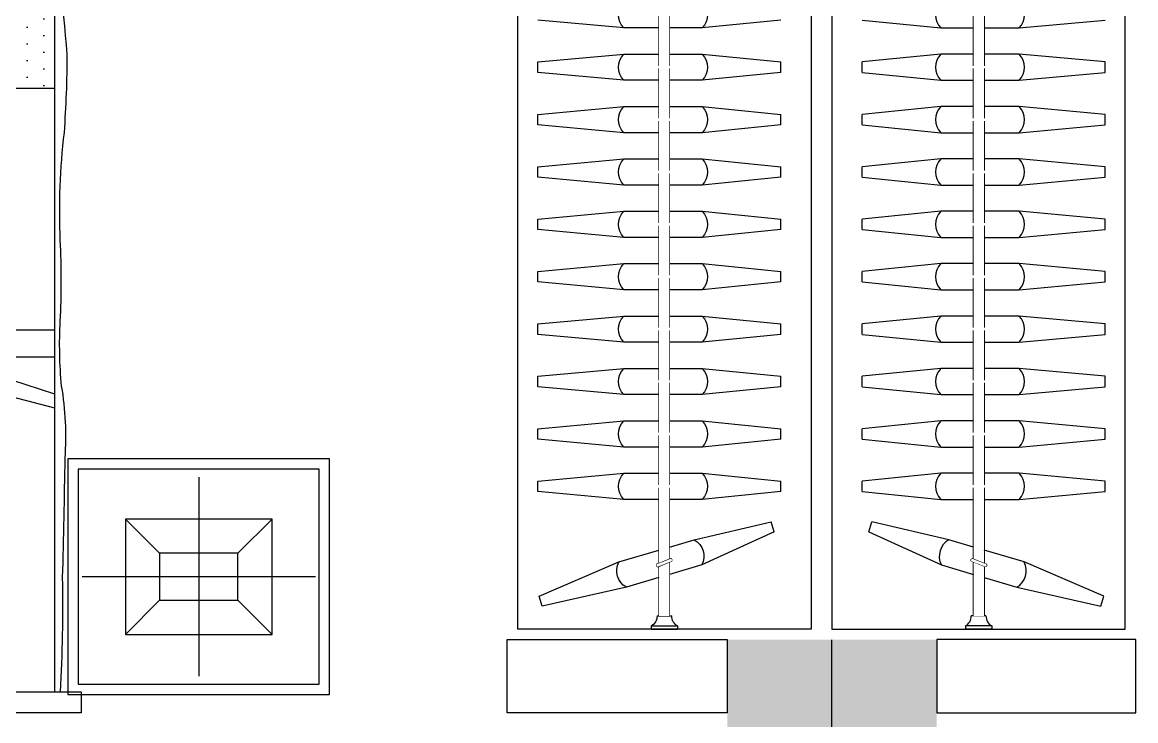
# Model space of a CAD drawing. Header units: millimetres. Extents: x -807114 to 558292, y -468455 to -61603.
# Drawn here: x 309097 to 311223, y -183402 to -182069 of the extents above; entities that cross this region are included whole.
import ezdxf

# ---------------------------------------------------------------- set-up
doc = ezdxf.new("R2010")
doc.units = ezdxf.units.MM
doc.header["$LTSCALE"] = 1000
doc.linetypes.add('DASH', pattern=[0.35, 0.25, -0.1])
for name, color, linetype in [('FF-FURN', 51, 'Continuous'), ('P-UN-FUR_i-固定家私', 45, 'Continuous'), ('建-轴', 1, 'Continuous')]:
    doc.layers.add(name, color=color, linetype=linetype)

# ---------------------------------------------------------------- blocks, each defined once
blk = doc.blocks.new('1800X2000床A')
at = {"linetype": 'Continuous'}
h = blk.add_hatch(dxfattribs=at)
h.set_pattern_fill('DOTS', color=57, scale=20, angle=90, style=0)
h.set_pattern_definition([(90, (-37064.08, -174013.955), (-31.75, 15.875), [0, -31.75])])
h.paths.add_polyline_path([(-900, -571.6), (-900, -171.6), (900, -171.6), (900, -571.6)])
blk.add_line((900, 980), (900, -1090.1), dxfattribs=at)
at = {"color": 57, "linetype": 'Continuous'}
for p, q in [((900, 438.2), (585.8, 356.9)), ((900, 411.4), (-897.3, -171.6)), ((656.5, 340.4), (900, 340.4)), ((900, 289.6), (424.5, 289.6)), ((900, -171.6), (-900, -171.6))]:
    blk.add_line(p, q, dxfattribs=at)
at = {"linetype": 'Continuous'}
blk.add_lwpolyline([(-950, 1020), (-950, 980), (950, 980), (950, 1020), (-950, 1020), (-950, 980)], dxfattribs=at)
at = {"color": 53, "linetype": 'Continuous'}
for points in [[(910.6, 980, -0.018567), (914.9, 761.8, -0.00267), (919.7, 533.2, -0.058958), (913, 396.2, 0.038458), (910.4, 272.5, -0.025508), (910.4, 118.3, 0.039412), (918.2, -87.7, -0.016498), (923.8, -237.7)], [(923.8, -237.7, 0.037552), (914.4, -522.6)]]:
    blk.add_lwpolyline(points, format="xyb", dxfattribs=at)
blk = doc.blocks.new('4afafaf2f2')
at = {"color": 59, "linetype": 'Continuous'}
for p, q in [((2143430.6, -977614.7), (2143430.6, -977169.2)), ((2143620.6, -977392), (2143240.6, -977392))]:
    blk.add_line(p, q, dxfattribs=at)
at = {"color": 57, "linetype": 'Continuous'}
for p, q in [((2143385.6, -977317), (2143320.6, -977252)), ((2143475.6, -977317), (2143540.6, -977252)), ((2143385.6, -977467), (2143320.6, -977532)), ((2143475.6, -977467), (2143540.6, -977532))]:
    blk.add_line(p, q, dxfattribs=at)
for points in [[(2143225.6, -977622), (2143635.6, -977622), (2143635.6, -977162), (2143225.6, -977162)], [(2143475.6, -977467), (2143475.6, -977317), (2143385.6, -977317), (2143385.6, -977467)]]:
    blk.add_lwpolyline(points, close=True, dxfattribs=at)
at = {"layer": 'FF-FURN'}
for points in [[(2143205.6, -977642), (2143655.6, -977642), (2143655.6, -977142), (2143205.6, -977142)], [(2143540.6, -977532), (2143540.6, -977252), (2143320.6, -977252), (2143320.6, -977532)]]:
    blk.add_lwpolyline(points, close=True, dxfattribs=at)
blk = doc.blocks.new('*U9570')
at = {"ltscale": 750}
blk.add_wipeout([(0, 0), (2500, 0), (2500, 600), (0, 600)], dxfattribs=at)
at = {"color": 8}
for p, q in [((282.5, 522.3), (267.5, 372.3)), ((282.5, 522.3), (302.5, 522.3)), ((317.5, 372.3), (302.5, 522.3)), ((382.5, 522.3), (367.5, 372.3)), ((382.5, 522.3), (402.5, 522.3)), ((417.5, 372.3), (402.5, 522.3)), ((482.5, 522.3), (467.5, 372.3)), ((482.5, 522.3), (502.5, 522.3)), ((517.5, 372.3), (502.5, 522.3)), ((582.5, 522.3), (567.5, 372.3)), ((582.5, 522.3), (602.5, 522.3)), ((617.5, 372.3), (602.5, 522.3)), ((682.5, 522.3), (667.5, 372.3)), ((682.5, 522.3), (702.5, 522.3)), ((717.5, 372.3), (702.5, 522.3)), ((782.5, 522.3), (767.5, 372.3)), ((782.5, 522.3), (802.5, 522.3)), ((817.5, 372.3), (802.5, 522.3)), ((882.5, 522.3), (867.5, 372.3)), ((882.5, 522.3), (902.5, 522.3)), ((917.5, 372.3), (902.5, 522.3)), ((982.5, 522.3), (967.5, 372.3)), ((982.5, 522.3), (1002.5, 522.3)), ((1017.5, 372.3), (1002.5, 522.3)), ((1082.5, 522.3), (1067.5, 372.3)), ((1082.5, 522.3), (1102.5, 522.3)), ((1117.5, 372.3), (1102.5, 522.3)), ((1182.5, 522.3), (1167.5, 372.3)), ((205.4, 509.4), (142.5, 371.2)), ((190.4, 357), (224.6, 503.7)), ((205.4, 509.4), (224.6, 503.7)), ((26, 325), (20, 325)), ((26, 325), (20, 325)), ((20, 275), (20, 325)), ((26, 275), (26, 325)), ((26, 275), (26, 325)), ((45, 286), (45, 314)), ((45, 286), (45, 314)), ((26, 275), (20, 275)), ((26, 275), (20, 275)), ((100, 227.3), (63.6, 66.7)), ((82.7, 61), (148, 213.1)), ((267.5, 222.3), (282.5, 58.2)), ((302.5, 58.2), (317.5, 222.3)), ((367.5, 222.3), (382.5, 58.2)), ((402.5, 58.2), (417.5, 222.3)), ((467.5, 222.3), (482.5, 58.2)), ((502.5, 58.2), (517.5, 222.3)), ((567.5, 222.3), (582.5, 58.2)), ((602.5, 58.2), (617.5, 222.3)), ((667.5, 222.3), (682.5, 58.2)), ((702.5, 58.2), (717.5, 222.3)), ((767.5, 222.3), (782.5, 58.2)), ((802.5, 58.2), (817.5, 222.3)), ((867.5, 222.3), (882.5, 58.2)), ((902.5, 58.2), (917.5, 222.3)), ((967.5, 222.3), (982.5, 58.2)), ((1002.5, 58.2), (1017.5, 222.3)), ((1067.5, 222.3), (1082.5, 58.2)), ((1102.5, 58.2), (1117.5, 222.3)), ((1167.5, 222.3), (1182.5, 58.2)), ((63.6, 66.7), (82.7, 61)), ((282.5, 58.2), (302.5, 58.2)), ((382.5, 58.2), (402.5, 58.2)), ((482.5, 58.2), (502.5, 58.2)), ((582.5, 58.2), (602.5, 58.2)), ((682.5, 58.2), (702.5, 58.2)), ((782.5, 58.2), (802.5, 58.2)), ((882.5, 58.2), (902.5, 58.2)), ((982.5, 58.2), (1002.5, 58.2)), ((1082.5, 58.2), (1102.5, 58.2))]:
    blk.add_line(p, q, dxfattribs=at)
at = {"color": 8, "ltscale": 750}
for points in [[(20, 20), (2480, 20), (2480, 580), (20, 580)], [(45, 309.6), (2455, 309.6), (2455, 289.6), (45, 289.6)]]:
    blk.add_lwpolyline(points, close=True, dxfattribs=at)
at = {"color": 250}
for centre, start, end in [((159, 338.9), 29.9421, 117.1477), ((292.5, 346.1), 46.3972, 133.6028), ((392.5, 346.1), 46.3972, 133.6028), ((492.5, 346.1), 46.3972, 133.6028), ((592.5, 346.1), 46.3972, 133.6028), ((692.5, 346.1), 46.3972, 133.6028), ((792.5, 346.1), 46.3972, 133.6028), ((892.5, 346.1), 46.3972, 133.6028), ((992.5, 346.1), 46.3972, 133.6028), ((1092.5, 346.1), 46.3972, 133.6028), ((1192.5, 346.1), 46.3972, 133.6028), ((131.4, 245.4), 209.9421, 297.1477), ((292.5, 248.6), 226.3972, 313.6028), ((392.5, 248.6), 226.3972, 313.6028), ((492.5, 248.6), 226.3972, 313.6028), ((592.5, 248.6), 226.3972, 313.6028), ((692.5, 248.6), 226.3972, 313.6028), ((792.5, 248.6), 226.3972, 313.6028), ((892.5, 248.6), 226.3972, 313.6028), ((992.5, 248.6), 226.3972, 313.6028), ((1092.5, 248.6), 226.3972, 313.6028), ((1192.5, 248.6), 226.3972, 313.6028)]:
    blk.add_arc(centre, 36.3, start, end, dxfattribs=at)
at = {"color": 8}
for centre, start, end in [((45, 335.9), 209.9156, 269.9473), ((45, 335.9), 209.9156, 269.9473), ((45, 264.1), 90.0527, 150.0844), ((45, 264.1), 90.0527, 150.0844)]:
    blk.add_arc(centre, 21.9, start, end, dxfattribs=at)
at = {"color": 8, "ltscale": 750}
blk.add_wipeout([(45, 309.6), (2455, 309.6), (2455, 289.6), (45, 289.6)], dxfattribs=at)
at = {"color": 8}
for p, q in [((267.5, 372.3), (267.5, 309.6)), ((317.5, 309.6), (317.5, 372.3)), ((367.5, 372.3), (367.5, 309.6)), ((417.5, 309.6), (417.5, 372.3)), ((467.5, 372.3), (467.5, 309.6)), ((517.5, 309.6), (517.5, 372.3)), ((567.5, 372.3), (567.5, 309.6)), ((617.5, 309.6), (617.5, 372.3)), ((667.5, 372.3), (667.5, 309.6)), ((717.5, 309.6), (717.5, 372.3)), ((767.5, 372.3), (767.5, 309.6)), ((817.5, 309.6), (817.5, 372.3)), ((867.5, 372.3), (867.5, 309.6)), ((917.5, 309.6), (917.5, 372.3)), ((967.5, 372.3), (967.5, 309.6)), ((1017.5, 309.6), (1017.5, 372.3)), ((1067.5, 372.3), (1067.5, 309.6)), ((1117.5, 309.6), (1117.5, 372.3)), ((1167.5, 372.3), (1167.5, 309.6)), ((176.5, 309.6), (190.4, 357)), ((118.4, 289.6), (100, 227.3)), ((267.5, 289.6), (267.5, 222.3)), ((317.5, 222.3), (317.5, 289.6)), ((367.5, 289.6), (367.5, 222.3)), ((417.5, 222.3), (417.5, 289.6)), ((467.5, 289.6), (467.5, 222.3)), ((517.5, 222.3), (517.5, 289.6)), ((567.5, 289.6), (567.5, 222.3)), ((617.5, 222.3), (617.5, 289.6)), ((667.5, 289.6), (667.5, 222.3)), ((717.5, 222.3), (717.5, 289.6)), ((767.5, 289.6), (767.5, 222.3)), ((817.5, 222.3), (817.5, 289.6)), ((867.5, 289.6), (867.5, 222.3)), ((917.5, 222.3), (917.5, 289.6)), ((967.5, 289.6), (967.5, 222.3)), ((1017.5, 222.3), (1017.5, 289.6)), ((1067.5, 289.6), (1067.5, 222.3)), ((1117.5, 222.3), (1117.5, 289.6)), ((1167.5, 289.6), (1167.5, 222.3))]:
    blk.add_line(p, q, dxfattribs=at)
at = {"color": 8, "ltscale": 750}
blk.add_lwpolyline([(148.1, 310), (149.3, 313.2), (149.8, 313.8), (150.1, 314), (150.4, 314.2), (150.8, 314.3), (151.2, 314.4), (151.6, 314.4), (152, 314.4), (152.3, 314.3), (152.6, 314.2), (152.9, 314), (153.1, 313.8), (153.3, 313.5), (153.5, 313.3), (153.7, 313), (153.8, 312.8), (153.9, 312.4), (153.9, 312), (153.9, 311.6), (153.9, 311.5), (143.8, 285.9), (143.7, 285.8), (143.7, 285.7), (143.5, 285.5), (143.4, 285.5), (143.3, 285.3), (143.1, 285.2), (142.9, 285.1), (142.8, 285), (142.6, 285), (142.4, 284.9), (142.1, 284.8), (141.8, 284.9), (141.6, 284.8), (141.5, 284.8), (141.3, 284.9), (141, 284.9), (140.7, 285), (140.6, 285.1), (140.5, 285.2), (140.3, 285.3), (140.2, 285.4), (140.1, 285.5), (139.9, 285.6), (139.8, 285.7), (139.7, 285.9), (139.7, 286), (139.6, 286.1), (139.5, 286.2), (139.4, 286.4), (139.4, 286.6), (139.3, 286.7), (139.3, 286.9), (139.3, 287), (139.3, 287.2), (139.3, 287.4), (139.3, 287.6), (139.3, 287.8), (139.4, 288)], close=True, dxfattribs=at)
for points in [[(290.1, 309.8), (290.1, 313.3), (290.3, 314), (290.5, 314.3), (290.7, 314.6), (291.1, 314.9), (291.4, 315.1), (291.8, 315.3), (292.1, 315.3), (292.5, 315.4), (292.8, 315.4), (293.1, 315.3), (293.4, 315.2), (293.7, 315.1), (294, 314.9), (294.2, 314.7), (294.4, 314.5), (294.6, 314.2), (294.8, 313.9), (295, 313.5), (295, 313.4), (295, 285.9), (294.9, 285.7), (294.9, 285.6), (294.8, 285.4), (294.8, 285.3), (294.7, 285.2), (294.6, 285), (294.5, 284.8), (294.3, 284.7), (294.2, 284.6), (294, 284.4), (293.8, 284.3), (293.5, 284.2), (293.3, 284), (293.2, 284), (293, 284), (292.7, 283.9), (292.4, 283.9), (292.3, 283.9), (292.1, 284), (292, 284), (291.8, 284), (291.6, 284.1), (291.5, 284.2), (291.4, 284.2), (291.2, 284.3), (291.1, 284.4), (291, 284.5), (290.9, 284.6), (290.7, 284.7), (290.6, 284.9), (290.5, 285), (290.4, 285.2), (290.4, 285.3), (290.3, 285.4), (290.2, 285.6), (290.2, 285.8), (290.1, 286), (290.1, 286.2)], [(390.1, 309.8), (390.1, 313.3), (390.3, 314), (390.5, 314.3), (390.7, 314.6), (391.1, 314.9), (391.4, 315.1), (391.8, 315.3), (392.1, 315.3), (392.5, 315.4), (392.8, 315.4), (393.1, 315.3), (393.4, 315.2), (393.7, 315.1), (394, 314.9), (394.2, 314.7), (394.4, 314.5), (394.6, 314.2), (394.8, 313.9), (395, 313.5), (395, 313.4), (395, 285.9), (394.9, 285.7), (394.9, 285.6), (394.8, 285.4), (394.8, 285.3), (394.7, 285.2), (394.6, 285), (394.5, 284.8), (394.3, 284.7), (394.2, 284.6), (394, 284.4), (393.8, 284.3), (393.5, 284.2), (393.3, 284), (393.2, 284), (393, 284), (392.7, 283.9), (392.4, 283.9), (392.3, 283.9), (392.1, 284), (392, 284), (391.8, 284), (391.6, 284.1), (391.5, 284.2), (391.4, 284.2), (391.2, 284.3), (391.1, 284.4), (391, 284.5), (390.9, 284.6), (390.7, 284.7), (390.6, 284.9), (390.5, 285), (390.4, 285.2), (390.4, 285.3), (390.3, 285.4), (390.2, 285.6), (390.2, 285.8), (390.1, 286), (390.1, 286.2)], [(490.1, 309.8), (490.1, 313.3), (490.3, 314), (490.5, 314.3), (490.7, 314.6), (491.1, 314.9), (491.4, 315.1), (491.8, 315.3), (492.1, 315.3), (492.5, 315.4), (492.8, 315.4), (493.1, 315.3), (493.4, 315.2), (493.7, 315.1), (494, 314.9), (494.2, 314.7), (494.4, 314.5), (494.6, 314.2), (494.8, 313.9), (495, 313.5), (495, 313.4), (495, 285.9), (494.9, 285.7), (494.9, 285.6), (494.8, 285.4), (494.8, 285.3), (494.7, 285.2), (494.6, 285), (494.5, 284.8), (494.3, 284.7), (494.2, 284.6), (494, 284.4), (493.8, 284.3), (493.5, 284.2), (493.3, 284), (493.2, 284), (493, 284), (492.7, 283.9), (492.4, 283.9), (492.3, 283.9), (492.1, 284), (492, 284), (491.8, 284), (491.6, 284.1), (491.5, 284.2), (491.4, 284.2), (491.2, 284.3), (491.1, 284.4), (491, 284.5), (490.9, 284.6), (490.7, 284.7), (490.6, 284.9), (490.5, 285), (490.4, 285.2), (490.4, 285.3), (490.3, 285.4), (490.2, 285.6), (490.2, 285.8), (490.1, 286), (490.1, 286.2)], [(590.1, 309.8), (590.1, 313.3), (590.3, 314), (590.5, 314.3), (590.7, 314.6), (591.1, 314.9), (591.4, 315.1), (591.8, 315.3), (592.1, 315.3), (592.5, 315.4), (592.8, 315.4), (593.1, 315.3), (593.4, 315.2), (593.7, 315.1), (594, 314.9), (594.2, 314.7), (594.4, 314.5), (594.6, 314.2), (594.8, 313.9), (595, 313.5), (595, 313.4), (595, 285.9), (594.9, 285.7), (594.9, 285.6), (594.8, 285.4), (594.8, 285.3), (594.7, 285.2), (594.6, 285), (594.5, 284.8), (594.3, 284.7), (594.2, 284.6), (594, 284.4), (593.8, 284.3), (593.5, 284.2), (593.3, 284), (593.2, 284), (593, 284), (592.7, 283.9), (592.4, 283.9), (592.3, 283.9), (592.1, 284), (592, 284), (591.8, 284), (591.6, 284.1), (591.5, 284.2), (591.4, 284.2), (591.2, 284.3), (591.1, 284.4), (591, 284.5), (590.9, 284.6), (590.7, 284.7), (590.6, 284.9), (590.5, 285), (590.4, 285.2), (590.4, 285.3), (590.3, 285.4), (590.2, 285.6), (590.2, 285.8), (590.1, 286), (590.1, 286.2)], [(690.1, 309.8), (690.1, 313.3), (690.3, 314), (690.5, 314.3), (690.7, 314.6), (691.1, 314.9), (691.4, 315.1), (691.8, 315.3), (692.1, 315.3), (692.5, 315.4), (692.8, 315.4), (693.1, 315.3), (693.4, 315.2), (693.7, 315.1), (694, 314.9), (694.2, 314.7), (694.4, 314.5), (694.6, 314.2), (694.8, 313.9), (695, 313.5), (695, 313.4), (695, 285.9), (694.9, 285.7), (694.9, 285.6), (694.8, 285.4), (694.8, 285.3), (694.7, 285.2), (694.6, 285), (694.5, 284.8), (694.3, 284.7), (694.2, 284.6), (694, 284.4), (693.8, 284.3), (693.5, 284.2), (693.3, 284), (693.2, 284), (693, 284), (692.7, 283.9), (692.4, 283.9), (692.3, 283.9), (692.1, 284), (692, 284), (691.8, 284), (691.6, 284.1), (691.5, 284.2), (691.4, 284.2), (691.2, 284.3), (691.1, 284.4), (691, 284.5), (690.9, 284.6), (690.7, 284.7), (690.6, 284.9), (690.5, 285), (690.4, 285.2), (690.4, 285.3), (690.3, 285.4), (690.2, 285.6), (690.2, 285.8), (690.1, 286), (690.1, 286.2)], [(790.1, 309.8), (790.1, 313.3), (790.3, 314), (790.5, 314.3), (790.7, 314.6), (791.1, 314.9), (791.4, 315.1), (791.8, 315.3), (792.1, 315.3), (792.5, 315.4), (792.8, 315.4), (793.1, 315.3), (793.4, 315.2), (793.7, 315.1), (794, 314.9), (794.2, 314.7), (794.4, 314.5), (794.6, 314.2), (794.8, 313.9), (795, 313.5), (795, 313.4), (795, 285.9), (794.9, 285.7), (794.9, 285.6), (794.8, 285.4), (794.8, 285.3), (794.7, 285.2), (794.6, 285), (794.5, 284.8), (794.3, 284.7), (794.2, 284.6), (794, 284.4), (793.8, 284.3), (793.5, 284.2), (793.3, 284), (793.2, 284), (793, 284), (792.7, 283.9), (792.4, 283.9), (792.3, 283.9), (792.1, 284), (792, 284), (791.8, 284), (791.6, 284.1), (791.5, 284.2), (791.4, 284.2), (791.2, 284.3), (791.1, 284.4), (791, 284.5), (790.9, 284.6), (790.7, 284.7), (790.6, 284.9), (790.5, 285), (790.4, 285.2), (790.4, 285.3), (790.3, 285.4), (790.2, 285.6), (790.2, 285.8), (790.1, 286), (790.1, 286.2)], [(890.1, 309.8), (890.1, 313.3), (890.3, 314), (890.5, 314.3), (890.7, 314.6), (891.1, 314.9), (891.4, 315.1), (891.8, 315.3), (892.1, 315.3), (892.5, 315.4), (892.8, 315.4), (893.1, 315.3), (893.4, 315.2), (893.7, 315.1), (894, 314.9), (894.2, 314.7), (894.4, 314.5), (894.6, 314.2), (894.8, 313.9), (895, 313.5), (895, 313.4), (895, 285.9), (894.9, 285.7), (894.9, 285.6), (894.8, 285.4), (894.8, 285.3), (894.7, 285.2), (894.6, 285), (894.5, 284.8), (894.3, 284.7), (894.2, 284.6), (894, 284.4), (893.8, 284.3), (893.5, 284.2), (893.3, 284), (893.2, 284), (893, 284), (892.7, 283.9), (892.4, 283.9), (892.3, 283.9), (892.1, 284), (892, 284), (891.8, 284), (891.6, 284.1), (891.5, 284.2), (891.4, 284.2), (891.2, 284.3), (891.1, 284.4), (891, 284.5), (890.9, 284.6), (890.7, 284.7), (890.6, 284.9), (890.5, 285), (890.4, 285.2), (890.4, 285.3), (890.3, 285.4), (890.2, 285.6), (890.2, 285.8), (890.1, 286), (890.1, 286.2)], [(990.1, 309.8), (990.1, 313.3), (990.3, 314), (990.5, 314.3), (990.7, 314.6), (991.1, 314.9), (991.4, 315.1), (991.8, 315.3), (992.1, 315.3), (992.5, 315.4), (992.8, 315.4), (993.1, 315.3), (993.4, 315.2), (993.7, 315.1), (994, 314.9), (994.2, 314.7), (994.4, 314.5), (994.6, 314.2), (994.8, 313.9), (995, 313.5), (995, 313.4), (995, 285.9), (994.9, 285.7), (994.9, 285.6), (994.8, 285.4), (994.8, 285.3), (994.7, 285.2), (994.6, 285), (994.5, 284.8), (994.3, 284.7), (994.2, 284.6), (994, 284.4), (993.8, 284.3), (993.5, 284.2), (993.3, 284), (993.2, 284), (993, 284), (992.7, 283.9), (992.4, 283.9), (992.3, 283.9), (992.1, 284), (992, 284), (991.8, 284), (991.6, 284.1), (991.5, 284.2), (991.4, 284.2), (991.2, 284.3), (991.1, 284.4), (991, 284.5), (990.9, 284.6), (990.7, 284.7), (990.6, 284.9), (990.5, 285), (990.4, 285.2), (990.4, 285.3), (990.3, 285.4), (990.2, 285.6), (990.2, 285.8), (990.1, 286), (990.1, 286.2)], [(1090.1, 309.8), (1090.1, 313.3), (1090.3, 314), (1090.5, 314.3), (1090.7, 314.6), (1091.1, 314.9), (1091.4, 315.1), (1091.8, 315.3), (1092.1, 315.3), (1092.5, 315.4), (1092.8, 315.4), (1093.1, 315.3), (1093.4, 315.2), (1093.7, 315.1), (1094, 314.9), (1094.2, 314.7), (1094.4, 314.5), (1094.6, 314.2), (1094.8, 313.9), (1095, 313.5), (1095, 313.4), (1095, 285.9), (1094.9, 285.7), (1094.9, 285.6), (1094.8, 285.4), (1094.8, 285.3), (1094.7, 285.2), (1094.6, 285), (1094.5, 284.8), (1094.3, 284.7), (1094.2, 284.6), (1094, 284.4), (1093.8, 284.3), (1093.5, 284.2), (1093.3, 284), (1093.2, 284), (1093, 284), (1092.7, 283.9), (1092.4, 283.9), (1092.3, 283.9), (1092.1, 284), (1092, 284), (1091.8, 284), (1091.6, 284.1), (1091.5, 284.2), (1091.4, 284.2), (1091.2, 284.3), (1091.1, 284.4), (1091, 284.5), (1090.9, 284.6), (1090.7, 284.7), (1090.6, 284.9), (1090.5, 285), (1090.4, 285.2), (1090.4, 285.3), (1090.3, 285.4), (1090.2, 285.6), (1090.2, 285.8), (1090.1, 286), (1090.1, 286.2)]]:
    blk.add_wipeout(points, dxfattribs=at)
blk.add_wipeout([(148.1, 310), (149.3, 313.2), (149.8, 313.8), (150.1, 314), (150.4, 314.2), (150.8, 314.3), (151.2, 314.4), (151.6, 314.4), (152, 314.4), (152.3, 314.3), (152.6, 314.2), (152.9, 314), (153.1, 313.8), (153.3, 313.5), (153.5, 313.3), (153.7, 313), (153.8, 312.8), (153.9, 312.4), (153.9, 312), (153.9, 311.6), (153.9, 311.5), (143.8, 285.9), (143.7, 285.8), (143.7, 285.7), (143.5, 285.5), (143.4, 285.5), (143.3, 285.3), (143.1, 285.2), (142.9, 285.1), (142.8, 285), (142.6, 285), (142.4, 284.9), (142.1, 284.8), (141.8, 284.9), (141.6, 284.8), (141.5, 284.8), (141.3, 284.9), (141, 284.9), (140.7, 285), (140.6, 285.1), (140.5, 285.2), (140.3, 285.3), (140.2, 285.4), (140.1, 285.5), (139.9, 285.6), (139.8, 285.7), (139.7, 285.9), (139.7, 286), (139.6, 286.1), (139.5, 286.2), (139.4, 286.4), (139.4, 286.6), (139.3, 286.7), (139.3, 286.9), (139.3, 287), (139.3, 287.2), (139.3, 287.4), (139.3, 287.6), (139.3, 287.8), (139.4, 288)], dxfattribs=at)
at = {"color": 8}
for p, q in [((142.5, 371.2), (124.3, 309.6)), ((148, 213.1), (170.5, 289.6))]:
    blk.add_line(p, q, dxfattribs=at)
blk = doc.blocks.new('*U9576')
at = {"ltscale": 750}
blk.add_wipeout([(0, 0), (2500, 0), (2500, 600), (0, 600)], dxfattribs=at)
at = {"color": 8}
for p, q in [((282.5, 522.3), (267.5, 372.3)), ((282.5, 522.3), (302.5, 522.3)), ((317.5, 372.3), (302.5, 522.3)), ((382.5, 522.3), (367.5, 372.3)), ((382.5, 522.3), (402.5, 522.3)), ((417.5, 372.3), (402.5, 522.3)), ((482.5, 522.3), (467.5, 372.3)), ((482.5, 522.3), (502.5, 522.3)), ((517.5, 372.3), (502.5, 522.3)), ((582.5, 522.3), (567.5, 372.3)), ((582.5, 522.3), (602.5, 522.3)), ((617.5, 372.3), (602.5, 522.3)), ((682.5, 522.3), (667.5, 372.3)), ((682.5, 522.3), (702.5, 522.3)), ((717.5, 372.3), (702.5, 522.3)), ((782.5, 522.3), (767.5, 372.3)), ((782.5, 522.3), (802.5, 522.3)), ((817.5, 372.3), (802.5, 522.3)), ((882.5, 522.3), (867.5, 372.3)), ((882.5, 522.3), (902.5, 522.3)), ((917.5, 372.3), (902.5, 522.3)), ((982.5, 522.3), (967.5, 372.3)), ((982.5, 522.3), (1002.5, 522.3)), ((1017.5, 372.3), (1002.5, 522.3)), ((1082.5, 522.3), (1067.5, 372.3)), ((1082.5, 522.3), (1102.5, 522.3)), ((1117.5, 372.3), (1102.5, 522.3)), ((1182.5, 522.3), (1167.5, 372.3)), ((205.4, 509.4), (142.5, 371.2)), ((190.4, 357), (224.6, 503.7)), ((205.4, 509.4), (224.6, 503.7)), ((26, 325), (20, 325)), ((26, 325), (20, 325)), ((20, 275), (20, 325)), ((26, 275), (26, 325)), ((26, 275), (26, 325)), ((45, 286), (45, 314)), ((45, 286), (45, 314)), ((26, 275), (20, 275)), ((26, 275), (20, 275)), ((100, 227.3), (63.6, 66.7)), ((82.7, 61), (148, 213.1)), ((267.5, 222.3), (282.5, 58.2)), ((302.5, 58.2), (317.5, 222.3)), ((367.5, 222.3), (382.5, 58.2)), ((402.5, 58.2), (417.5, 222.3)), ((467.5, 222.3), (482.5, 58.2)), ((502.5, 58.2), (517.5, 222.3)), ((567.5, 222.3), (582.5, 58.2)), ((602.5, 58.2), (617.5, 222.3)), ((667.5, 222.3), (682.5, 58.2)), ((702.5, 58.2), (717.5, 222.3)), ((767.5, 222.3), (782.5, 58.2)), ((802.5, 58.2), (817.5, 222.3)), ((867.5, 222.3), (882.5, 58.2)), ((902.5, 58.2), (917.5, 222.3)), ((967.5, 222.3), (982.5, 58.2)), ((1002.5, 58.2), (1017.5, 222.3)), ((1067.5, 222.3), (1082.5, 58.2)), ((1102.5, 58.2), (1117.5, 222.3)), ((1167.5, 222.3), (1182.5, 58.2)), ((63.6, 66.7), (82.7, 61)), ((282.5, 58.2), (302.5, 58.2)), ((382.5, 58.2), (402.5, 58.2)), ((482.5, 58.2), (502.5, 58.2)), ((582.5, 58.2), (602.5, 58.2)), ((682.5, 58.2), (702.5, 58.2)), ((782.5, 58.2), (802.5, 58.2)), ((882.5, 58.2), (902.5, 58.2)), ((982.5, 58.2), (1002.5, 58.2)), ((1082.5, 58.2), (1102.5, 58.2))]:
    blk.add_line(p, q, dxfattribs=at)
at = {"color": 8, "ltscale": 750}
for points in [[(20, 20), (2480, 20), (2480, 580), (20, 580)], [(45, 309.6), (2455, 309.6), (2455, 289.6), (45, 289.6)]]:
    blk.add_lwpolyline(points, close=True, dxfattribs=at)
at = {"color": 250}
for centre, start, end in [((159, 338.9), 29.9421, 117.1477), ((292.5, 346.1), 46.3972, 133.6028), ((392.5, 346.1), 46.3972, 133.6028), ((492.5, 346.1), 46.3972, 133.6028), ((592.5, 346.1), 46.3972, 133.6028), ((692.5, 346.1), 46.3972, 133.6028), ((792.5, 346.1), 46.3972, 133.6028), ((892.5, 346.1), 46.3972, 133.6028), ((992.5, 346.1), 46.3972, 133.6028), ((1092.5, 346.1), 46.3972, 133.6028), ((1192.5, 346.1), 46.3972, 133.6028), ((131.4, 245.4), 209.9421, 297.1477), ((292.5, 248.6), 226.3972, 313.6028), ((392.5, 248.6), 226.3972, 313.6028), ((492.5, 248.6), 226.3972, 313.6028), ((592.5, 248.6), 226.3972, 313.6028), ((692.5, 248.6), 226.3972, 313.6028), ((792.5, 248.6), 226.3972, 313.6028), ((892.5, 248.6), 226.3972, 313.6028), ((992.5, 248.6), 226.3972, 313.6028), ((1092.5, 248.6), 226.3972, 313.6028), ((1192.5, 248.6), 226.3972, 313.6028)]:
    blk.add_arc(centre, 36.3, start, end, dxfattribs=at)
at = {"color": 8}
for centre, start, end in [((45, 335.9), 209.9156, 269.9473), ((45, 335.9), 209.9156, 269.9473), ((45, 264.1), 90.0527, 150.0844), ((45, 264.1), 90.0527, 150.0844)]:
    blk.add_arc(centre, 21.9, start, end, dxfattribs=at)
at = {"color": 8, "ltscale": 750}
blk.add_wipeout([(45, 309.6), (2455, 309.6), (2455, 289.6), (45, 289.6)], dxfattribs=at)
at = {"color": 8}
for p, q in [((267.5, 372.3), (267.5, 309.6)), ((317.5, 309.6), (317.5, 372.3)), ((367.5, 372.3), (367.5, 309.6)), ((417.5, 309.6), (417.5, 372.3)), ((467.5, 372.3), (467.5, 309.6)), ((517.5, 309.6), (517.5, 372.3)), ((567.5, 372.3), (567.5, 309.6)), ((617.5, 309.6), (617.5, 372.3)), ((667.5, 372.3), (667.5, 309.6)), ((717.5, 309.6), (717.5, 372.3)), ((767.5, 372.3), (767.5, 309.6)), ((817.5, 309.6), (817.5, 372.3)), ((867.5, 372.3), (867.5, 309.6)), ((917.5, 309.6), (917.5, 372.3)), ((967.5, 372.3), (967.5, 309.6)), ((1017.5, 309.6), (1017.5, 372.3)), ((1067.5, 372.3), (1067.5, 309.6)), ((1117.5, 309.6), (1117.5, 372.3)), ((1167.5, 372.3), (1167.5, 309.6)), ((176.5, 309.6), (190.4, 357)), ((118.4, 289.6), (100, 227.3)), ((267.5, 289.6), (267.5, 222.3)), ((317.5, 222.3), (317.5, 289.6)), ((367.5, 289.6), (367.5, 222.3)), ((417.5, 222.3), (417.5, 289.6)), ((467.5, 289.6), (467.5, 222.3)), ((517.5, 222.3), (517.5, 289.6)), ((567.5, 289.6), (567.5, 222.3)), ((617.5, 222.3), (617.5, 289.6)), ((667.5, 289.6), (667.5, 222.3)), ((717.5, 222.3), (717.5, 289.6)), ((767.5, 289.6), (767.5, 222.3)), ((817.5, 222.3), (817.5, 289.6)), ((867.5, 289.6), (867.5, 222.3)), ((917.5, 222.3), (917.5, 289.6)), ((967.5, 289.6), (967.5, 222.3)), ((1017.5, 222.3), (1017.5, 289.6)), ((1067.5, 289.6), (1067.5, 222.3)), ((1117.5, 222.3), (1117.5, 289.6)), ((1167.5, 289.6), (1167.5, 222.3))]:
    blk.add_line(p, q, dxfattribs=at)
at = {"color": 8, "ltscale": 750}
blk.add_lwpolyline([(148.1, 310), (149.3, 313.2), (149.8, 313.8), (150.1, 314), (150.4, 314.2), (150.8, 314.3), (151.2, 314.4), (151.6, 314.4), (152, 314.4), (152.3, 314.3), (152.6, 314.2), (152.9, 314), (153.1, 313.8), (153.3, 313.5), (153.5, 313.3), (153.7, 313), (153.8, 312.8), (153.9, 312.4), (153.9, 312), (153.9, 311.6), (153.9, 311.5), (143.8, 285.9), (143.7, 285.8), (143.7, 285.7), (143.5, 285.5), (143.4, 285.5), (143.3, 285.3), (143.1, 285.2), (142.9, 285.1), (142.8, 285), (142.6, 285), (142.4, 284.9), (142.1, 284.8), (141.8, 284.9), (141.6, 284.8), (141.5, 284.8), (141.3, 284.9), (141, 284.9), (140.7, 285), (140.6, 285.1), (140.5, 285.2), (140.3, 285.3), (140.2, 285.4), (140.1, 285.5), (139.9, 285.6), (139.8, 285.7), (139.7, 285.9), (139.7, 286), (139.6, 286.1), (139.5, 286.2), (139.4, 286.4), (139.4, 286.6), (139.3, 286.7), (139.3, 286.9), (139.3, 287), (139.3, 287.2), (139.3, 287.4), (139.3, 287.6), (139.3, 287.8), (139.4, 288)], close=True, dxfattribs=at)
for points in [[(290.1, 309.8), (290.1, 313.3), (290.3, 314), (290.5, 314.3), (290.7, 314.6), (291.1, 314.9), (291.4, 315.1), (291.8, 315.3), (292.1, 315.3), (292.5, 315.4), (292.8, 315.4), (293.1, 315.3), (293.4, 315.2), (293.7, 315.1), (294, 314.9), (294.2, 314.7), (294.4, 314.5), (294.6, 314.2), (294.8, 313.9), (295, 313.5), (295, 313.4), (295, 285.9), (294.9, 285.7), (294.9, 285.6), (294.8, 285.4), (294.8, 285.3), (294.7, 285.2), (294.6, 285), (294.5, 284.8), (294.3, 284.7), (294.2, 284.6), (294, 284.4), (293.8, 284.3), (293.5, 284.2), (293.3, 284), (293.2, 284), (293, 284), (292.7, 283.9), (292.4, 283.9), (292.3, 283.9), (292.1, 284), (292, 284), (291.8, 284), (291.6, 284.1), (291.5, 284.2), (291.4, 284.2), (291.2, 284.3), (291.1, 284.4), (291, 284.5), (290.9, 284.6), (290.7, 284.7), (290.6, 284.9), (290.5, 285), (290.4, 285.2), (290.4, 285.3), (290.3, 285.4), (290.2, 285.6), (290.2, 285.8), (290.1, 286), (290.1, 286.2)], [(390.1, 309.8), (390.1, 313.3), (390.3, 314), (390.5, 314.3), (390.7, 314.6), (391.1, 314.9), (391.4, 315.1), (391.8, 315.3), (392.1, 315.3), (392.5, 315.4), (392.8, 315.4), (393.1, 315.3), (393.4, 315.2), (393.7, 315.1), (394, 314.9), (394.2, 314.7), (394.4, 314.5), (394.6, 314.2), (394.8, 313.9), (395, 313.5), (395, 313.4), (395, 285.9), (394.9, 285.7), (394.9, 285.6), (394.8, 285.4), (394.8, 285.3), (394.7, 285.2), (394.6, 285), (394.5, 284.8), (394.3, 284.7), (394.2, 284.6), (394, 284.4), (393.8, 284.3), (393.5, 284.2), (393.3, 284), (393.2, 284), (393, 284), (392.7, 283.9), (392.4, 283.9), (392.3, 283.9), (392.1, 284), (392, 284), (391.8, 284), (391.6, 284.1), (391.5, 284.2), (391.4, 284.2), (391.2, 284.3), (391.1, 284.4), (391, 284.5), (390.9, 284.6), (390.7, 284.7), (390.6, 284.9), (390.5, 285), (390.4, 285.2), (390.4, 285.3), (390.3, 285.4), (390.2, 285.6), (390.2, 285.8), (390.1, 286), (390.1, 286.2)], [(490.1, 309.8), (490.1, 313.3), (490.3, 314), (490.5, 314.3), (490.7, 314.6), (491.1, 314.9), (491.4, 315.1), (491.8, 315.3), (492.1, 315.3), (492.5, 315.4), (492.8, 315.4), (493.1, 315.3), (493.4, 315.2), (493.7, 315.1), (494, 314.9), (494.2, 314.7), (494.4, 314.5), (494.6, 314.2), (494.8, 313.9), (495, 313.5), (495, 313.4), (495, 285.9), (494.9, 285.7), (494.9, 285.6), (494.8, 285.4), (494.8, 285.3), (494.7, 285.2), (494.6, 285), (494.5, 284.8), (494.3, 284.7), (494.2, 284.6), (494, 284.4), (493.8, 284.3), (493.5, 284.2), (493.3, 284), (493.2, 284), (493, 284), (492.7, 283.9), (492.4, 283.9), (492.3, 283.9), (492.1, 284), (492, 284), (491.8, 284), (491.6, 284.1), (491.5, 284.2), (491.4, 284.2), (491.2, 284.3), (491.1, 284.4), (491, 284.5), (490.9, 284.6), (490.7, 284.7), (490.6, 284.9), (490.5, 285), (490.4, 285.2), (490.4, 285.3), (490.3, 285.4), (490.2, 285.6), (490.2, 285.8), (490.1, 286), (490.1, 286.2)], [(590.1, 309.8), (590.1, 313.3), (590.3, 314), (590.5, 314.3), (590.7, 314.6), (591.1, 314.9), (591.4, 315.1), (591.8, 315.3), (592.1, 315.3), (592.5, 315.4), (592.8, 315.4), (593.1, 315.3), (593.4, 315.2), (593.7, 315.1), (594, 314.9), (594.2, 314.7), (594.4, 314.5), (594.6, 314.2), (594.8, 313.9), (595, 313.5), (595, 313.4), (595, 285.9), (594.9, 285.7), (594.9, 285.6), (594.8, 285.4), (594.8, 285.3), (594.7, 285.2), (594.6, 285), (594.5, 284.8), (594.3, 284.7), (594.2, 284.6), (594, 284.4), (593.8, 284.3), (593.5, 284.2), (593.3, 284), (593.2, 284), (593, 284), (592.7, 283.9), (592.4, 283.9), (592.3, 283.9), (592.1, 284), (592, 284), (591.8, 284), (591.6, 284.1), (591.5, 284.2), (591.4, 284.2), (591.2, 284.3), (591.1, 284.4), (591, 284.5), (590.9, 284.6), (590.7, 284.7), (590.6, 284.9), (590.5, 285), (590.4, 285.2), (590.4, 285.3), (590.3, 285.4), (590.2, 285.6), (590.2, 285.8), (590.1, 286), (590.1, 286.2)], [(690.1, 309.8), (690.1, 313.3), (690.3, 314), (690.5, 314.3), (690.7, 314.6), (691.1, 314.9), (691.4, 315.1), (691.8, 315.3), (692.1, 315.3), (692.5, 315.4), (692.8, 315.4), (693.1, 315.3), (693.4, 315.2), (693.7, 315.1), (694, 314.9), (694.2, 314.7), (694.4, 314.5), (694.6, 314.2), (694.8, 313.9), (695, 313.5), (695, 313.4), (695, 285.9), (694.9, 285.7), (694.9, 285.6), (694.8, 285.4), (694.8, 285.3), (694.7, 285.2), (694.6, 285), (694.5, 284.8), (694.3, 284.7), (694.2, 284.6), (694, 284.4), (693.8, 284.3), (693.5, 284.2), (693.3, 284), (693.2, 284), (693, 284), (692.7, 283.9), (692.4, 283.9), (692.3, 283.9), (692.1, 284), (692, 284), (691.8, 284), (691.6, 284.1), (691.5, 284.2), (691.4, 284.2), (691.2, 284.3), (691.1, 284.4), (691, 284.5), (690.9, 284.6), (690.7, 284.7), (690.6, 284.9), (690.5, 285), (690.4, 285.2), (690.4, 285.3), (690.3, 285.4), (690.2, 285.6), (690.2, 285.8), (690.1, 286), (690.1, 286.2)], [(790.1, 309.8), (790.1, 313.3), (790.3, 314), (790.5, 314.3), (790.7, 314.6), (791.1, 314.9), (791.4, 315.1), (791.8, 315.3), (792.1, 315.3), (792.5, 315.4), (792.8, 315.4), (793.1, 315.3), (793.4, 315.2), (793.7, 315.1), (794, 314.9), (794.2, 314.7), (794.4, 314.5), (794.6, 314.2), (794.8, 313.9), (795, 313.5), (795, 313.4), (795, 285.9), (794.9, 285.7), (794.9, 285.6), (794.8, 285.4), (794.8, 285.3), (794.7, 285.2), (794.6, 285), (794.5, 284.8), (794.3, 284.7), (794.2, 284.6), (794, 284.4), (793.8, 284.3), (793.5, 284.2), (793.3, 284), (793.2, 284), (793, 284), (792.7, 283.9), (792.4, 283.9), (792.3, 283.9), (792.1, 284), (792, 284), (791.8, 284), (791.6, 284.1), (791.5, 284.2), (791.4, 284.2), (791.2, 284.3), (791.1, 284.4), (791, 284.5), (790.9, 284.6), (790.7, 284.7), (790.6, 284.9), (790.5, 285), (790.4, 285.2), (790.4, 285.3), (790.3, 285.4), (790.2, 285.6), (790.2, 285.8), (790.1, 286), (790.1, 286.2)], [(890.1, 309.8), (890.1, 313.3), (890.3, 314), (890.5, 314.3), (890.7, 314.6), (891.1, 314.9), (891.4, 315.1), (891.8, 315.3), (892.1, 315.3), (892.5, 315.4), (892.8, 315.4), (893.1, 315.3), (893.4, 315.2), (893.7, 315.1), (894, 314.9), (894.2, 314.7), (894.4, 314.5), (894.6, 314.2), (894.8, 313.9), (895, 313.5), (895, 313.4), (895, 285.9), (894.9, 285.7), (894.9, 285.6), (894.8, 285.4), (894.8, 285.3), (894.7, 285.2), (894.6, 285), (894.5, 284.8), (894.3, 284.7), (894.2, 284.6), (894, 284.4), (893.8, 284.3), (893.5, 284.2), (893.3, 284), (893.2, 284), (893, 284), (892.7, 283.9), (892.4, 283.9), (892.3, 283.9), (892.1, 284), (892, 284), (891.8, 284), (891.6, 284.1), (891.5, 284.2), (891.4, 284.2), (891.2, 284.3), (891.1, 284.4), (891, 284.5), (890.9, 284.6), (890.7, 284.7), (890.6, 284.9), (890.5, 285), (890.4, 285.2), (890.4, 285.3), (890.3, 285.4), (890.2, 285.6), (890.2, 285.8), (890.1, 286), (890.1, 286.2)], [(990.1, 309.8), (990.1, 313.3), (990.3, 314), (990.5, 314.3), (990.7, 314.6), (991.1, 314.9), (991.4, 315.1), (991.8, 315.3), (992.1, 315.3), (992.5, 315.4), (992.8, 315.4), (993.1, 315.3), (993.4, 315.2), (993.7, 315.1), (994, 314.9), (994.2, 314.7), (994.4, 314.5), (994.6, 314.2), (994.8, 313.9), (995, 313.5), (995, 313.4), (995, 285.9), (994.9, 285.7), (994.9, 285.6), (994.8, 285.4), (994.8, 285.3), (994.7, 285.2), (994.6, 285), (994.5, 284.8), (994.3, 284.7), (994.2, 284.6), (994, 284.4), (993.8, 284.3), (993.5, 284.2), (993.3, 284), (993.2, 284), (993, 284), (992.7, 283.9), (992.4, 283.9), (992.3, 283.9), (992.1, 284), (992, 284), (991.8, 284), (991.6, 284.1), (991.5, 284.2), (991.4, 284.2), (991.2, 284.3), (991.1, 284.4), (991, 284.5), (990.9, 284.6), (990.7, 284.7), (990.6, 284.9), (990.5, 285), (990.4, 285.2), (990.4, 285.3), (990.3, 285.4), (990.2, 285.6), (990.2, 285.8), (990.1, 286), (990.1, 286.2)], [(1090.1, 309.8), (1090.1, 313.3), (1090.3, 314), (1090.5, 314.3), (1090.7, 314.6), (1091.1, 314.9), (1091.4, 315.1), (1091.8, 315.3), (1092.1, 315.3), (1092.5, 315.4), (1092.8, 315.4), (1093.1, 315.3), (1093.4, 315.2), (1093.7, 315.1), (1094, 314.9), (1094.2, 314.7), (1094.4, 314.5), (1094.6, 314.2), (1094.8, 313.9), (1095, 313.5), (1095, 313.4), (1095, 285.9), (1094.9, 285.7), (1094.9, 285.6), (1094.8, 285.4), (1094.8, 285.3), (1094.7, 285.2), (1094.6, 285), (1094.5, 284.8), (1094.3, 284.7), (1094.2, 284.6), (1094, 284.4), (1093.8, 284.3), (1093.5, 284.2), (1093.3, 284), (1093.2, 284), (1093, 284), (1092.7, 283.9), (1092.4, 283.9), (1092.3, 283.9), (1092.1, 284), (1092, 284), (1091.8, 284), (1091.6, 284.1), (1091.5, 284.2), (1091.4, 284.2), (1091.2, 284.3), (1091.1, 284.4), (1091, 284.5), (1090.9, 284.6), (1090.7, 284.7), (1090.6, 284.9), (1090.5, 285), (1090.4, 285.2), (1090.4, 285.3), (1090.3, 285.4), (1090.2, 285.6), (1090.2, 285.8), (1090.1, 286), (1090.1, 286.2)]]:
    blk.add_wipeout(points, dxfattribs=at)
blk.add_wipeout([(148.1, 310), (149.3, 313.2), (149.8, 313.8), (150.1, 314), (150.4, 314.2), (150.8, 314.3), (151.2, 314.4), (151.6, 314.4), (152, 314.4), (152.3, 314.3), (152.6, 314.2), (152.9, 314), (153.1, 313.8), (153.3, 313.5), (153.5, 313.3), (153.7, 313), (153.8, 312.8), (153.9, 312.4), (153.9, 312), (153.9, 311.6), (153.9, 311.5), (143.8, 285.9), (143.7, 285.8), (143.7, 285.7), (143.5, 285.5), (143.4, 285.5), (143.3, 285.3), (143.1, 285.2), (142.9, 285.1), (142.8, 285), (142.6, 285), (142.4, 284.9), (142.1, 284.8), (141.8, 284.9), (141.6, 284.8), (141.5, 284.8), (141.3, 284.9), (141, 284.9), (140.7, 285), (140.6, 285.1), (140.5, 285.2), (140.3, 285.3), (140.2, 285.4), (140.1, 285.5), (139.9, 285.6), (139.8, 285.7), (139.7, 285.9), (139.7, 286), (139.6, 286.1), (139.5, 286.2), (139.4, 286.4), (139.4, 286.6), (139.3, 286.7), (139.3, 286.9), (139.3, 287), (139.3, 287.2), (139.3, 287.4), (139.3, 287.6), (139.3, 287.8), (139.4, 288)], dxfattribs=at)
at = {"color": 8}
for p, q in [((142.5, 371.2), (124.3, 309.6)), ((148, 213.1), (170.5, 289.6))]:
    blk.add_line(p, q, dxfattribs=at)

msp = doc.modelspace()

# ---------------------------------------------------------------- hatches: boundary and pattern name
h = msp.add_hatch(color=251)
h.dxf.hatch_style = 1
h.paths.add_polyline_path([(310443.2, -183227.1), (310443.2, -183627.1), (310843.2, -183627.1), (310843.2, -183227.1)])

# ---------------------------------------------------------------- linework, layer by layer
at = {"layer": '建-轴', "linetype": 'DASH'}
msp.add_line((310643.2, -193267.1), (310643.2, -178707.1), dxfattribs=at)

# ---------------------------------------------------------------- block references
at = {"rotation": 90.00000000000014}
msp.add_blockref('4afafaf2f2', (-667958.1, -2326557.8), dxfattribs=at)
at = {"layer": 'FF-FURN', "xscale": -1, "rotation": 180}
msp.add_blockref('1800X2000床A', (308259.2, -182367.1), dxfattribs=at)

# ---------------------------------------------------------------- next in the draw order: block references
at = {"layer": 'P-UN-FUR_i-固定家私', "ltscale": 750, "extrusion": (0, 0, -1), "xscale": -1, "zscale": -1, "rotation": 270}
msp.add_blockref('*U9570', (-311223.2, -183247.1), dxfattribs=at)

# ---------------------------------------------------------------- next in the draw order: linework, layer by layer
msp.add_lwpolyline([(311223.2, -183247.1), (310843.2, -183247.1), (310843.2, -183387.1), (311223.2, -183387.1)], close=True)

# ---------------------------------------------------------------- next in the draw order: block references
at = {"layer": 'P-UN-FUR_i-固定家私', "ltscale": 750, "extrusion": (0, 0, -1), "zscale": -1, "rotation": 90.00000000000001}
msp.add_blockref('*U9576', (-310023.2, -183247.1), dxfattribs=at)

# ---------------------------------------------------------------- next in the draw order: linework, layer by layer
msp.add_lwpolyline([(310023.2, -183247.1), (310443.2, -183247.1), (310443.2, -183387.1), (310023.2, -183387.1)], close=True)

doc.saveas('drawing.dxf')
